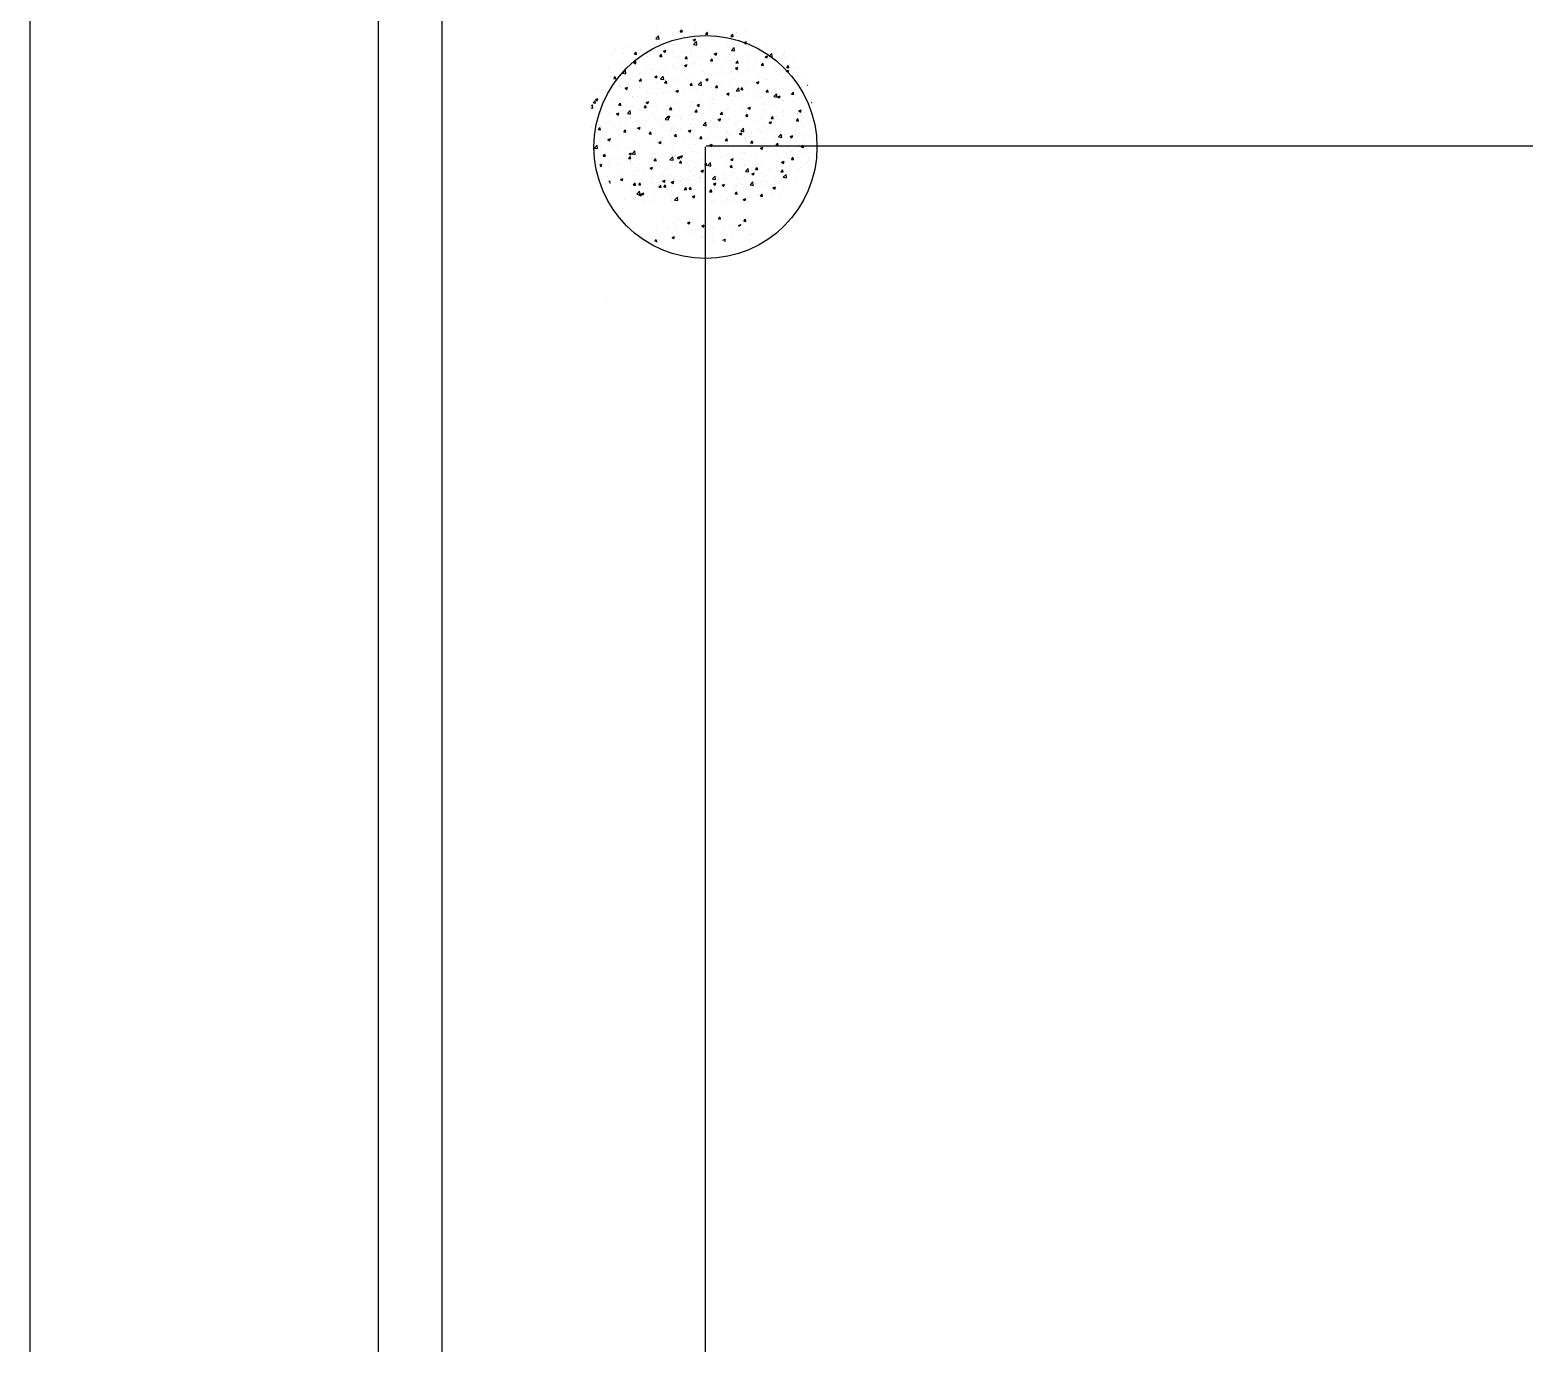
# Model space of a CAD drawing. Header units: inches. Extents: x -113 to 2477, y -497 to 443.
# Drawn here: x 379.6 to 486.9, y -402.7 to -308.5 of the extents above; entities that cross this region are included whole.
import ezdxf

# ---------------------------------------------------------------- set-up
doc = ezdxf.new("R2010")
doc.units = ezdxf.units.IN
doc.header["$MEASUREMENT"] = 0

msp = doc.modelspace()

# ---------------------------------------------------------------- linework, layer by layer
at = {"color": 0}
for p, q in [((379.639, -199.969), (379.639, -496.969)), ((404.639, -204.969), (404.639, -491.969)), ((409.23, -446.982), (409.23, -296.997)), ((424.628, -308.539), (424.628, -308.539)), ((424.862, -308.696), (424.862, -308.696)), ((424.897, -308.753), (424.897, -308.753)), ((426.087, -308.743), (426.087, -308.743)), ((426.253, -308.811), (426.253, -308.811)), ((426.309, -308.671), (426.46, -308.684)), ((426.314, -308.671), (426.437, -308.525)), ((426.462, -308.699), (426.433, -308.54)), ((427.392, -308.564), (427.392, -308.564)), ((428.136, -308.83), (428.258, -308.684)), ((428.284, -308.858), (428.255, -308.699)), ((430.276, -308.822), (430.276, -308.822)), ((430.364, -308.698), (430.364, -308.698)), ((431, -308.614), (431, -308.614)), ((422.356, -309.752), (422.356, -309.752)), ((424.351, -309.839), (424.351, -309.839)), ((424.561, -309.152), (424.759, -308.945)), ((424.563, -309.157), (424.789, -309.192)), ((424.596, -309.457), (424.596, -309.457)), ((424.737, -309.779), (424.737, -309.779)), ((424.788, -309.188), (424.759, -308.947)), ((424.768, -308.934), (424.768, -308.934)), ((425.558, -309.33), (425.558, -309.33)), ((425.833, -309.585), (425.833, -309.585)), ((426.057, -309.589), (426.057, -309.589)), ((427.162, -309.119), (427.162, -309.119)), ((427.239, -309.227), (427.366, -309.312)), ((427.241, -309.226), (427.419, -309.158)), ((427.272, -309.572), (427.47, -309.366)), ((427.273, -309.577), (427.499, -309.612)), ((427.314, -309.331), (427.314, -309.331)), ((427.361, -309.41), (427.361, -309.41)), ((427.366, -309.311), (427.418, -309.157)), ((427.498, -309.608), (427.47, -309.367)), ((427.609, -308.868), (427.609, -308.868)), ((427.798, -309.036), (427.798, -309.036)), ((428.13, -308.83), (428.282, -308.843)), ((428.644, -309.247), (428.644, -309.247)), ((428.76, -308.909), (428.76, -308.909)), ((428.795, -309.076), (428.795, -309.076)), ((428.965, -308.925), (428.965, -308.925)), ((429.695, -309.7), (429.695, -309.7)), ((429.952, -308.989), (430.104, -309.003)), ((429.958, -308.989), (430.08, -308.843)), ((429.963, -309.057), (429.963, -309.057)), ((429.983, -309.992), (430.181, -309.786)), ((430.106, -309.018), (430.076, -308.858)), ((430.209, -310.029), (430.181, -309.787)), ((430.321, -308.983), (430.321, -308.983)), ((430.331, -309.616), (430.331, -309.616)), ((430.89, -309.43), (431.016, -309.515)), ((430.892, -309.43), (431.07, -309.362)), ((431.016, -309.514), (431.068, -309.361)), ((431.236, -309.724), (431.236, -309.724)), ((431.267, -308.878), (431.267, -308.878)), ((431.293, -309.489), (431.293, -309.489)), ((432.519, -309.561), (432.519, -309.561)), ((433.134, -309.829), (433.134, -309.829)), ((421.389, -310.348), (421.389, -310.348)), ((421.691, -309.937), (421.691, -309.937)), ((422.119, -310.966), (422.119, -310.966)), ((422.15, -310.121), (422.15, -310.121)), ((422.226, -310.278), (422.226, -310.278)), ((422.87, -310.093), (422.87, -310.093)), ((422.971, -310.865), (423.097, -310.95)), ((422.973, -310.865), (423.151, -310.797)), ((423.017, -310.262), (423.169, -310.276)), ((423.023, -310.262), (423.145, -310.116)), ((423.047, -309.994), (423.047, -309.994)), ((423.098, -310.949), (423.149, -310.796)), ((423.171, -310.291), (423.141, -310.131)), ((423.291, -310.543), (423.291, -310.543)), ((423.423, -310.787), (423.423, -310.787)), ((423.454, -309.942), (423.454, -309.942)), ((423.582, -310.335), (423.582, -310.335)), ((423.927, -310.459), (423.927, -310.459)), ((424.402, -310.051), (424.402, -310.051)), ((424.706, -310.625), (424.706, -310.625)), ((424.839, -310.422), (424.991, -310.435)), ((424.845, -310.422), (424.967, -310.276)), ((424.889, -310.332), (424.889, -310.332)), ((424.938, -310.392), (424.938, -310.392)), ((424.993, -310.45), (424.963, -310.291)), ((425.105, -310.046), (425.232, -310.131)), ((425.107, -310.046), (425.285, -309.977)), ((425.232, -310.13), (425.283, -309.977)), ((425.758, -310.109), (425.758, -310.109)), ((426.026, -310.434), (426.026, -310.434)), ((426.294, -310.45), (426.294, -310.45)), ((426.493, -310.121), (426.493, -310.121)), ((426.661, -310.581), (426.813, -310.594)), ((426.667, -310.581), (426.789, -310.435)), ((426.814, -310.609), (426.785, -310.45)), ((427.114, -310.166), (427.114, -310.166)), ((427.129, -310.037), (427.129, -310.037)), ((427.209, -310.846), (427.209, -310.846)), ((427.33, -310.256), (427.33, -310.256)), ((427.423, -310.912), (427.423, -310.912)), ((427.65, -310.507), (427.65, -310.507)), ((428.091, -309.911), (428.091, -309.911)), ((428.47, -310.223), (428.47, -310.223)), ((428.483, -310.741), (428.635, -310.754)), ((428.488, -310.74), (428.611, -310.595)), ((428.582, -310.939), (428.582, -310.939)), ((428.636, -310.769), (428.607, -310.61)), ((428.613, -310.093), (428.613, -310.093)), ((428.69, -310.592), (428.69, -310.592)), ((428.756, -310.249), (428.882, -310.335)), ((428.757, -310.249), (428.935, -310.181)), ((428.882, -310.334), (428.934, -310.18)), ((429.006, -310.564), (429.006, -310.564)), ((429.027, -310.701), (429.027, -310.701)), ((429.663, -310.618), (429.663, -310.618)), ((429.826, -310.28), (429.826, -310.28)), ((429.901, -310.748), (429.901, -310.748)), ((429.932, -309.903), (429.932, -309.903)), ((429.984, -309.998), (430.21, -310.033)), ((430.172, -310.338), (430.172, -310.338)), ((430.305, -310.9), (430.457, -310.913)), ((430.31, -310.9), (430.433, -310.754)), ((430.362, -310.622), (430.362, -310.622)), ((430.458, -310.928), (430.429, -310.769)), ((430.625, -310.491), (430.625, -310.491)), ((430.78, -310.895), (430.78, -310.895)), ((431.182, -310.338), (431.182, -310.338)), ((431.205, -310.569), (431.205, -310.569)), ((431.653, -310.083), (431.653, -310.083)), ((431.718, -310.679), (431.718, -310.679)), ((432.132, -311.059), (432.255, -310.913)), ((432.229, -310.28), (432.229, -310.28)), ((432.28, -311.088), (432.251, -310.928)), ((432.261, -310.641), (432.261, -310.641)), ((432.406, -310.453), (432.532, -310.538)), ((432.408, -310.452), (432.586, -310.384)), ((432.488, -310.407), (432.488, -310.407)), ((432.533, -310.537), (432.584, -310.384)), ((432.538, -310.395), (432.538, -310.395)), ((432.694, -310.413), (432.891, -310.207)), ((432.695, -310.418), (432.921, -310.453)), ((432.865, -310.196), (432.865, -310.196)), ((432.92, -310.449), (432.892, -310.208)), ((433.073, -310.736), (433.073, -310.736)), ((433.743, -310.387), (433.743, -310.387)), ((433.807, -310.216), (433.807, -310.216)), ((433.827, -310.069), (433.827, -310.069)), ((433.894, -310.452), (433.894, -310.452)), ((434.429, -310.794), (434.429, -310.794)), ((421.185, -311.228), (421.185, -311.228)), ((421.284, -311.863), (421.284, -311.863)), ((421.548, -312.014), (421.7, -312.027)), ((421.553, -312.013), (421.676, -311.868)), ((421.701, -312.042), (421.672, -311.882)), ((422.088, -311.812), (422.088, -311.812)), ((422.187, -311.626), (422.385, -311.42)), ((422.189, -311.631), (422.414, -311.666)), ((422.413, -311.662), (422.385, -311.421)), ((422.541, -311.285), (422.541, -311.285)), ((422.623, -311.544), (422.623, -311.544)), ((422.765, -311.609), (422.765, -311.609)), ((423.259, -311.461), (423.259, -311.461)), ((423.375, -312.173), (423.498, -312.027)), ((423.393, -311.633), (423.393, -311.633)), ((423.523, -312.201), (423.494, -312.042)), ((423.897, -311.342), (423.897, -311.342)), ((424.221, -311.334), (424.221, -311.334)), ((424.246, -311.355), (424.246, -311.355)), ((424.487, -311.888), (424.614, -311.973)), ((424.489, -311.888), (424.667, -311.819)), ((424.614, -311.972), (424.665, -311.819)), ((424.676, -311.47), (424.676, -311.47)), ((424.855, -311.912), (424.855, -311.912)), ((424.898, -312.046), (425.096, -311.84)), ((425.124, -312.082), (425.096, -311.841)), ((425.253, -311.4), (425.253, -311.4)), ((425.728, -311.1), (425.728, -311.1)), ((425.793, -312.041), (425.793, -312.041)), ((425.825, -311.123), (425.825, -311.123)), ((425.995, -311.28), (425.995, -311.28)), ((426.336, -311.658), (426.336, -311.658)), ((426.461, -311.039), (426.461, -311.039)), ((426.609, -311.457), (426.609, -311.457)), ((426.621, -311.069), (426.748, -311.154)), ((426.623, -311.068), (426.801, -311)), ((426.748, -311.153), (426.8, -310.999)), ((426.755, -311.914), (426.755, -311.914)), ((427.268, -311.947), (427.268, -311.947)), ((427.299, -311.101), (427.299, -311.101)), ((427.818, -311.404), (427.818, -311.404)), ((427.965, -311.514), (427.965, -311.514)), ((428.139, -312.091), (428.317, -312.023)), ((428.264, -312.175), (428.316, -312.022)), ((428.359, -311.703), (428.359, -311.703)), ((428.551, -311.784), (428.551, -311.784)), ((428.995, -311.619), (428.995, -311.619)), ((429.299, -311.149), (429.299, -311.149)), ((429.321, -311.572), (429.321, -311.572)), ((429.87, -311.594), (429.87, -311.594)), ((429.957, -311.493), (429.957, -311.493)), ((430.269, -312.038), (430.269, -312.038)), ((430.272, -311.272), (430.398, -311.357)), ((430.274, -311.272), (430.451, -311.203)), ((430.398, -311.356), (430.45, -311.203)), ((430.677, -311.629), (430.677, -311.629)), ((431.174, -311.415), (431.174, -311.415)), ((431.561, -311.282), (431.561, -311.282)), ((431.75, -311.784), (431.75, -311.784)), ((432.033, -311.686), (432.033, -311.686)), ((432.127, -311.059), (432.278, -311.073)), ((432.197, -311.198), (432.197, -311.198)), ((432.457, -311.252), (432.457, -311.252)), ((433.159, -311.071), (433.159, -311.071)), ((433.231, -311.53), (433.231, -311.53)), ((433.389, -311.743), (433.389, -311.743)), ((433.746, -311.907), (433.746, -311.907)), ((433.777, -311.062), (433.777, -311.062)), ((433.922, -311.475), (434.048, -311.561)), ((433.924, -311.475), (434.102, -311.407)), ((433.948, -311.219), (434.1, -311.232)), ((433.954, -311.219), (434.076, -311.073)), ((434.049, -311.56), (434.1, -311.406)), ((434.102, -311.247), (434.072, -311.088)), ((434.095, -311.862), (434.095, -311.862)), ((434.713, -311.276), (434.713, -311.276)), ((434.731, -311.778), (434.731, -311.778)), ((434.744, -311.801), (434.744, -311.801)), ((435.05, -311.728), (435.05, -311.728)), ((420.351, -312.757), (420.351, -312.757)), ((420.738, -312.848), (420.738, -312.848)), ((421.226, -312.867), (421.226, -312.867)), ((421.892, -312.421), (421.892, -312.421)), ((421.955, -312.546), (421.955, -312.546)), ((422.047, -312.583), (422.047, -312.583)), ((422.058, -312.657), (422.058, -312.657)), ((422.353, -312.707), (422.479, -312.792)), ((422.355, -312.707), (422.533, -312.638)), ((422.48, -312.791), (422.531, -312.638)), ((422.582, -312.924), (422.582, -312.924)), ((422.591, -312.462), (422.591, -312.462)), ((423.362, -312.479), (423.362, -312.479)), ((423.37, -312.173), (423.522, -312.186)), ((423.374, -312.167), (423.374, -312.167)), ((423.403, -312.64), (423.403, -312.64)), ((423.553, -312.336), (423.553, -312.336)), ((423.938, -312.982), (423.938, -312.982)), ((424.344, -313.055), (424.344, -313.055)), ((424.645, -312.316), (424.645, -312.316)), ((424.758, -312.698), (424.758, -312.698)), ((424.899, -312.052), (425.125, -312.087)), ((425.125, -313.043), (425.125, -313.043)), ((425.157, -312.125), (425.157, -312.125)), ((425.192, -312.332), (425.343, -312.346)), ((425.197, -312.332), (425.32, -312.186)), ((425.294, -313.039), (425.294, -313.039)), ((425.345, -312.361), (425.316, -312.201)), ((425.825, -312.801), (425.825, -312.801)), ((425.933, -312.971), (425.933, -312.971)), ((425.964, -312.126), (425.964, -312.126)), ((426.003, -312.911), (426.13, -312.996)), ((426.005, -312.91), (426.183, -312.842)), ((426.087, -312.916), (426.087, -312.916)), ((426.114, -312.755), (426.114, -312.755)), ((426.13, -312.995), (426.182, -312.841)), ((426.65, -313.096), (426.65, -313.096)), ((427.013, -312.492), (427.165, -312.505)), ((427.019, -312.492), (427.141, -312.346)), ((427.167, -312.52), (427.138, -312.361)), ((427.237, -312.792), (427.237, -312.792)), ((427.306, -312.547), (427.306, -312.547)), ((427.47, -312.812), (427.47, -312.812)), ((427.609, -312.467), (427.807, -312.261)), ((427.61, -312.472), (427.836, -312.507)), ((427.691, -312.705), (427.691, -312.705)), ((427.835, -312.503), (427.807, -312.262)), ((428.138, -312.091), (428.264, -312.176)), ((428.327, -312.621), (428.327, -312.621)), ((428.52, -312.63), (428.52, -312.63)), ((428.788, -312.293), (428.788, -312.293)), ((428.826, -312.87), (428.826, -312.87)), ((428.835, -312.651), (428.987, -312.664)), ((428.841, -312.651), (428.963, -312.505)), ((428.989, -312.679), (428.959, -312.52)), ((429.289, -312.495), (429.289, -312.495)), ((429.654, -313.114), (429.78, -313.199)), ((429.656, -313.114), (429.833, -313.045)), ((429.78, -313.198), (429.832, -313.045)), ((429.839, -312.439), (429.839, -312.439)), ((430.182, -312.927), (430.182, -312.927)), ((430.319, -312.887), (430.517, -312.681)), ((430.321, -312.892), (430.547, -312.927)), ((430.546, -312.923), (430.518, -312.682)), ((430.657, -312.811), (430.809, -312.824)), ((430.663, -312.81), (430.785, -312.665)), ((430.811, -312.839), (430.781, -312.68)), ((430.893, -312.283), (430.893, -312.283)), ((431.113, -313.106), (431.113, -313.106)), ((431.144, -312.26), (431.144, -312.26)), ((431.529, -312.2), (431.529, -312.2)), ((431.538, -312.984), (431.538, -312.984)), ((431.788, -312.295), (431.914, -312.38)), ((431.79, -312.294), (431.968, -312.226)), ((431.822, -313.075), (431.822, -313.075)), ((431.915, -312.379), (431.966, -312.225)), ((432.396, -312.943), (432.396, -312.943)), ((432.426, -312.098), (432.426, -312.098)), ((432.479, -312.97), (432.631, -312.983)), ((432.485, -312.97), (432.607, -312.824)), ((432.491, -312.073), (432.491, -312.073)), ((432.632, -312.998), (432.603, -312.839)), ((432.894, -313.041), (432.894, -313.041)), ((433.03, -313.308), (433.228, -313.101)), ((433.127, -313.045), (433.127, -313.045)), ((433.257, -313.344), (433.229, -313.103)), ((433.427, -312.864), (433.427, -312.864)), ((433.715, -312.753), (433.715, -312.753)), ((434.062, -312.78), (434.062, -312.78)), ((434.25, -313.099), (434.25, -313.099)), ((434.306, -313.129), (434.429, -312.983)), ((434.454, -313.158), (434.425, -312.998)), ((434.608, -312.791), (434.608, -312.791)), ((435.019, -312.574), (435.019, -312.574)), ((435.024, -312.653), (435.024, -312.653)), ((435.438, -312.498), (435.469, -312.519)), ((435.44, -312.498), (435.46, -312.49)), ((419.895, -314.118), (420.04, -314.14)), ((419.908, -314.001), (420.011, -313.894)), ((420.039, -314.136), (420.011, -313.895)), ((420.079, -313.765), (420.23, -313.778)), ((420.084, -313.765), (420.207, -313.619)), ((420.185, -313.817), (420.185, -313.817)), ((420.232, -313.793), (420.203, -313.634)), ((420.219, -313.526), (420.345, -313.612)), ((420.221, -313.526), (420.399, -313.458)), ((420.346, -313.611), (420.397, -313.457)), ((420.707, -313.693), (420.707, -313.693)), ((421.287, -313.548), (421.287, -313.548)), ((421.381, -313.564), (421.381, -313.564)), ((421.541, -313.874), (421.541, -313.874)), ((421.9, -313.924), (422.052, -313.937)), ((421.906, -313.924), (422.028, -313.778)), ((421.923, -313.464), (421.923, -313.464)), ((422.054, -313.952), (422.024, -313.793)), ((422.027, -313.503), (422.027, -313.503)), ((422.862, -313.31), (422.862, -313.31)), ((422.885, -313.338), (422.885, -313.338)), ((422.897, -313.931), (422.897, -313.931)), ((423.3, -314.17), (423.3, -314.17)), ((423.331, -313.324), (423.331, -313.324)), ((423.722, -314.084), (423.874, -314.097)), ((423.728, -314.083), (423.85, -313.938)), ((423.821, -314.128), (423.821, -314.128)), ((423.876, -314.112), (423.846, -313.952)), ((423.869, -313.73), (423.996, -313.815)), ((423.871, -313.729), (424.049, -313.661)), ((423.996, -313.814), (424.047, -313.66)), ((424.253, -313.989), (424.253, -313.989)), ((424.457, -314.045), (424.457, -314.045)), ((424.489, -313.126), (424.489, -313.126)), ((424.583, -314.007), (424.583, -314.007)), ((424.614, -313.162), (424.614, -313.162)), ((425.419, -313.918), (425.419, -313.918)), ((425.55, -314.243), (425.672, -314.097)), ((425.609, -314.046), (425.609, -314.046)), ((425.697, -314.271), (425.668, -314.112)), ((425.902, -313.817), (425.902, -313.817)), ((426.965, -314.103), (426.965, -314.103)), ((427.023, -313.707), (427.023, -313.707)), ((427.201, -314.062), (427.201, -314.062)), ((427.206, -313.638), (427.206, -313.638)), ((427.52, -313.933), (427.646, -314.018)), ((427.521, -313.933), (427.699, -313.865)), ((427.646, -314.017), (427.698, -313.864)), ((427.659, -313.623), (427.659, -313.623)), ((428.006, -313.153), (428.006, -313.153)), ((428.321, -314.161), (428.321, -314.161)), ((428.489, -313.475), (428.489, -313.475)), ((428.621, -313.496), (428.621, -313.496)), ((428.683, -313.808), (428.683, -313.808)), ((429.362, -313.211), (429.362, -313.211)), ((429.778, -314.13), (429.778, -314.13)), ((429.808, -313.285), (429.808, -313.285)), ((430.164, -313.554), (430.164, -313.554)), ((430.225, -313.285), (430.225, -313.285)), ((430.718, -313.268), (430.718, -313.268)), ((430.773, -314.112), (430.773, -314.112)), ((430.861, -313.201), (430.861, -313.201)), ((431.082, -313.951), (431.082, -313.951)), ((431.154, -314.077), (431.154, -314.077)), ((431.17, -314.137), (431.296, -314.222)), ((431.172, -314.136), (431.35, -314.068)), ((431.297, -314.221), (431.348, -314.067)), ((431.645, -313.3), (431.645, -313.3)), ((432.074, -313.325), (432.074, -313.325)), ((432.254, -313.857), (432.254, -313.857)), ((432.365, -313.789), (432.365, -313.789)), ((432.758, -313.865), (432.758, -313.865)), ((433.032, -313.313), (433.258, -313.348)), ((433.304, -313.317), (433.43, -313.403)), ((433.306, -313.317), (433.484, -313.249)), ((433.394, -313.782), (433.394, -313.782)), ((433.429, -313.383), (433.429, -313.383)), ((433.431, -313.402), (433.482, -313.248)), ((433.684, -313.598), (433.684, -313.598)), ((433.735, -313.603), (433.735, -313.603)), ((434.301, -313.129), (434.453, -313.143)), ((434.356, -313.655), (434.356, -313.655)), ((434.785, -313.44), (434.785, -313.44)), ((434.988, -313.42), (434.988, -313.42)), ((435.217, -313.349), (435.217, -313.349)), ((435.606, -313.156), (435.606, -313.156)), ((435.741, -313.728), (435.753, -313.715)), ((435.743, -313.733), (435.756, -313.735)), ((420.619, -314.55), (420.619, -314.55)), ((420.677, -314.539), (420.677, -314.539)), ((421.047, -315.172), (421.047, -315.172)), ((421.255, -314.466), (421.255, -314.466)), ((421.276, -315.079), (421.276, -315.079)), ((421.735, -314.549), (421.861, -314.634)), ((421.737, -314.549), (421.915, -314.48)), ((421.862, -314.633), (421.913, -314.48)), ((421.965, -315.194), (421.965, -315.194)), ((421.996, -314.349), (421.996, -314.349)), ((422.217, -314.339), (422.217, -314.339)), ((422.403, -315.229), (422.403, -315.229)), ((422.524, -314.521), (422.722, -314.314)), ((422.525, -314.526), (422.751, -314.561)), ((422.75, -314.557), (422.722, -314.316)), ((422.758, -314.825), (422.758, -314.825)), ((423.152, -315.13), (423.152, -315.13)), ((423.269, -315.015), (423.269, -315.015)), ((423.788, -315.046), (423.788, -315.046)), ((424.239, -314.571), (424.239, -314.571)), ((424.552, -314.853), (424.552, -314.853)), ((424.75, -314.92), (424.75, -314.92)), ((424.847, -315.129), (424.847, -315.129)), ((425.235, -314.941), (425.432, -314.735)), ((425.236, -314.946), (425.462, -314.981)), ((425.385, -314.752), (425.512, -314.838)), ((425.387, -314.752), (425.565, -314.684)), ((425.461, -314.977), (425.433, -314.736)), ((425.512, -314.837), (425.564, -314.683)), ((425.544, -314.243), (425.696, -314.256)), ((425.72, -314.317), (425.72, -314.317)), ((425.871, -314.662), (425.871, -314.662)), ((426.329, -314.874), (426.329, -314.874)), ((426.354, -314.709), (426.354, -314.709)), ((426.99, -314.625), (426.99, -314.625)), ((427.175, -314.483), (427.175, -314.483)), ((427.366, -314.402), (427.518, -314.416)), ((427.371, -314.402), (427.494, -314.256)), ((427.519, -314.43), (427.49, -314.271)), ((427.81, -314.62), (427.81, -314.62)), ((427.945, -315.361), (428.143, -315.155)), ((427.952, -314.498), (427.952, -314.498)), ((428.172, -315.398), (428.144, -315.156)), ((428.427, -315.166), (428.427, -315.166)), ((428.458, -314.321), (428.458, -314.321)), ((429.036, -314.956), (429.162, -315.041)), ((429.038, -314.955), (429.215, -314.887)), ((429.162, -315.04), (429.214, -314.887)), ((429.188, -314.562), (429.34, -314.575)), ((429.193, -314.562), (429.316, -314.416)), ((429.291, -314.366), (429.291, -314.366)), ((429.341, -314.59), (429.312, -314.431)), ((429.524, -315.205), (429.524, -315.205)), ((429.556, -314.287), (429.556, -314.287)), ((429.677, -314.218), (429.677, -314.218)), ((429.747, -314.976), (429.747, -314.976)), ((430.192, -314.203), (430.192, -314.203)), ((430.261, -315.255), (430.261, -315.255)), ((430.486, -315.078), (430.486, -315.078)), ((431.01, -314.721), (431.161, -314.734)), ((431.015, -314.721), (431.138, -314.575)), ((431.033, -314.275), (431.033, -314.275)), ((431.051, -314.797), (431.051, -314.797)), ((431.163, -314.749), (431.134, -314.59)), ((431.743, -315), (431.743, -315)), ((432.09, -314.867), (432.09, -314.867)), ((432.334, -314.634), (432.334, -314.634)), ((432.389, -314.332), (432.389, -314.332)), ((432.686, -315.159), (432.812, -315.244)), ((432.688, -315.159), (432.866, -315.091)), ((432.726, -314.784), (432.726, -314.784)), ((432.813, -315.243), (432.864, -315.09)), ((432.831, -314.88), (432.983, -314.894)), ((432.837, -314.88), (432.959, -314.734)), ((432.985, -314.909), (432.955, -314.749)), ((433.224, -314.746), (433.224, -314.746)), ((433.653, -314.444), (433.653, -314.444)), ((433.688, -314.657), (433.688, -314.657)), ((433.744, -314.39), (433.744, -314.39)), ((434.653, -315.04), (434.805, -315.053)), ((434.659, -315.04), (434.781, -314.894)), ((434.705, -314.492), (434.705, -314.492)), ((434.807, -315.068), (434.777, -314.909)), ((434.82, -314.34), (434.947, -314.425)), ((434.822, -314.34), (435, -314.271)), ((434.926, -315.111), (434.926, -315.111)), ((434.947, -314.424), (434.998, -314.271)), ((434.957, -314.265), (434.957, -314.265)), ((435.1, -314.447), (435.1, -314.447)), ((435.292, -314.446), (435.292, -314.446)), ((419.951, -315.552), (419.951, -315.552)), ((420.226, -315.456), (420.226, -315.456)), ((420.404, -315.891), (420.404, -315.891)), ((420.431, -315.675), (420.583, -315.689)), ((420.437, -315.675), (420.559, -315.529)), ((420.584, -315.703), (420.555, -315.544)), ((420.586, -315.468), (420.586, -315.468)), ((420.615, -316.23), (420.615, -316.23)), ((420.646, -315.384), (420.646, -315.384)), ((421.119, -316.391), (421.297, -316.322)), ((421.244, -316.475), (421.295, -316.322)), ((421.548, -315.341), (421.548, -315.341)), ((421.582, -315.513), (421.582, -315.513)), ((421.885, -315.637), (421.885, -315.637)), ((421.934, -316.04), (421.934, -316.04)), ((422.253, -315.835), (422.405, -315.848)), ((422.258, -315.835), (422.381, -315.689)), ((422.406, -315.863), (422.377, -315.704)), ((422.484, -316.132), (422.484, -316.132)), ((422.938, -315.571), (422.938, -315.571)), ((423.12, -316.048), (423.12, -316.048)), ((423.238, -315.861), (423.238, -315.861)), ((423.251, -315.572), (423.378, -315.657)), ((423.253, -315.571), (423.431, -315.503)), ((423.366, -315.383), (423.366, -315.383)), ((423.378, -315.656), (423.429, -315.502)), ((423.758, -315.287), (423.758, -315.287)), ((424.075, -315.994), (424.226, -316.007)), ((424.08, -315.994), (424.203, -315.848)), ((424.082, -315.922), (424.082, -315.922)), ((424.228, -316.022), (424.199, -315.863)), ((424.294, -315.628), (424.294, -315.628)), ((424.336, -316.272), (424.336, -316.272)), ((424.521, -315.698), (424.521, -315.698)), ((425.114, -315.344), (425.114, -315.344)), ((425.65, -315.685), (425.65, -315.685)), ((425.686, -315.71), (425.686, -315.71)), ((425.818, -316.018), (425.818, -316.018)), ((425.84, -315.508), (425.84, -315.508)), ((425.896, -316.154), (426.048, -316.167)), ((425.902, -316.153), (426.024, -316.007)), ((426.05, -316.182), (426.021, -316.022)), ((426.322, -315.627), (426.322, -315.627)), ((426.47, -315.401), (426.47, -315.401)), ((426.902, -315.775), (427.028, -315.86)), ((426.903, -315.775), (427.081, -315.706)), ((427.006, -315.742), (427.006, -315.742)), ((427.028, -315.859), (427.08, -315.706)), ((427.114, -316.174), (427.114, -316.174)), ((427.145, -315.329), (427.145, -315.329)), ((427.284, -315.5), (427.284, -315.5)), ((427.299, -315.763), (427.299, -315.763)), ((427.718, -316.313), (427.87, -316.326)), ((427.724, -316.313), (427.846, -316.167)), ((427.826, -315.459), (427.826, -315.459)), ((427.872, -316.341), (427.842, -316.182)), ((427.947, -315.367), (428.173, -315.402)), ((428.22, -316.291), (428.22, -316.291)), ((428.362, -315.8), (428.362, -315.8)), ((428.397, -316.012), (428.397, -316.012)), ((428.78, -315.509), (428.78, -315.509)), ((428.856, -316.207), (428.856, -316.207)), ((428.888, -315.289), (428.888, -315.289)), ((429.182, -315.516), (429.182, -315.516)), ((429.546, -316.472), (429.668, -316.326)), ((429.716, -315.821), (429.716, -315.821)), ((429.718, -315.857), (429.718, -315.857)), ((429.818, -316.08), (429.818, -316.08)), ((430.538, -315.573), (430.538, -315.573)), ((430.552, -315.978), (430.678, -316.064)), ((430.554, -315.978), (430.732, -315.91)), ((430.656, -315.782), (430.854, -315.576)), ((430.658, -315.787), (430.884, -315.822)), ((430.678, -316.063), (430.73, -315.909)), ((430.883, -315.818), (430.855, -315.577)), ((431.02, -315.643), (431.02, -315.643)), ((431.074, -315.914), (431.074, -315.914)), ((431.422, -315.869), (431.422, -315.869)), ((431.894, -315.63), (431.894, -315.63)), ((432.058, -315.785), (432.058, -315.785)), ((432.272, -316.325), (432.272, -316.325)), ((432.303, -315.48), (432.303, -315.48)), ((432.429, -315.972), (432.429, -315.972)), ((433.02, -315.659), (433.02, -315.659)), ((433.119, -316.262), (433.119, -316.262)), ((433.25, -315.688), (433.25, -315.688)), ((433.367, -316.202), (433.565, -315.996)), ((433.368, -316.208), (433.594, -316.243)), ((433.593, -316.238), (433.565, -315.997)), ((433.591, -316.135), (433.591, -316.135)), ((433.622, -315.289), (433.622, -315.289)), ((433.785, -316.029), (433.785, -316.029)), ((434.202, -316.182), (434.328, -316.267)), ((434.204, -316.182), (434.382, -316.113)), ((434.329, -316.266), (434.38, -316.113)), ((434.6, -316.007), (434.6, -316.007)), ((434.606, -315.745), (434.606, -315.745)), ((434.624, -315.447), (434.624, -315.447)), ((434.895, -315.956), (434.895, -315.956)), ((435.141, -316.086), (435.141, -316.086)), ((435.26, -315.364), (435.26, -315.364)), ((435.554, -316.239), (435.554, -316.239)), ((420.15, -316.995), (420.348, -316.789)), ((420.151, -317), (420.377, -317.035)), ((420.376, -317.031), (420.348, -316.79)), ((420.541, -316.463), (420.541, -316.463)), ((420.584, -317.076), (420.584, -317.076)), ((420.88, -316.343), (420.88, -316.343)), ((421.117, -316.391), (421.243, -316.476)), ((421.374, -316.78), (421.374, -316.78)), ((421.816, -317.134), (421.816, -317.134)), ((421.897, -316.521), (421.897, -316.521)), ((421.903, -316.885), (421.903, -316.885)), ((422.452, -317.05), (422.452, -317.05)), ((422.635, -317.413), (422.813, -317.345)), ((422.76, -317.498), (422.811, -317.344)), ((422.855, -316.526), (422.855, -316.526)), ((422.861, -317.415), (423.058, -317.209)), ((423.087, -317.451), (423.059, -317.21)), ((423.207, -316.706), (423.207, -316.706)), ((423.253, -316.578), (423.253, -316.578)), ((423.414, -316.923), (423.414, -316.923)), ((424.459, -317.389), (424.459, -317.389)), ((424.49, -316.544), (424.49, -316.544)), ((424.609, -316.635), (424.609, -316.635)), ((424.767, -316.594), (424.894, -316.679)), ((424.769, -316.594), (424.947, -316.526)), ((424.894, -316.678), (424.946, -316.525)), ((425.018, -316.712), (425.018, -316.712)), ((425.654, -316.628), (425.654, -316.628)), ((425.779, -317.199), (425.779, -317.199)), ((425.809, -316.353), (425.809, -316.353)), ((425.965, -316.692), (425.965, -316.692)), ((426.053, -317.361), (426.053, -317.361)), ((426.616, -316.502), (426.616, -316.502)), ((427.083, -317.02), (427.083, -317.02)), ((427.194, -317.279), (427.194, -317.279)), ((427.321, -316.75), (427.321, -316.75)), ((427.552, -317.292), (427.552, -317.292)), ((428.122, -430.897), (428.122, -316.927)), ((428.163, -316.854), (542.133, -316.854)), ((428.188, -317.209), (428.188, -317.209)), ((428.366, -316.857), (428.366, -316.857)), ((428.418, -316.798), (428.544, -316.883)), ((428.42, -316.797), (428.597, -316.729)), ((428.544, -316.882), (428.596, -316.728)), ((428.675, -317.025), (428.675, -317.025)), ((428.677, -316.807), (428.677, -316.807)), ((429.15, -317.082), (429.15, -317.082)), ((429.54, -316.472), (429.692, -316.486)), ((429.694, -316.5), (429.664, -316.341)), ((429.685, -316.667), (429.685, -316.667)), ((430.033, -316.864), (430.033, -316.864)), ((430.157, -316.77), (430.157, -316.77)), ((430.754, -316.871), (430.754, -316.871)), ((430.765, -317.328), (430.765, -317.328)), ((430.958, -317.334), (430.958, -317.334)), ((430.989, -316.488), (430.989, -316.488)), ((431.362, -316.632), (431.514, -316.645)), ((431.368, -316.632), (431.49, -316.486)), ((431.389, -316.922), (431.389, -316.922)), ((431.39, -316.787), (431.39, -316.787)), ((431.515, -316.66), (431.486, -316.501)), ((431.638, -316.516), (431.638, -316.516)), ((432.068, -317.001), (432.194, -317.086)), ((432.07, -317.001), (432.248, -316.933)), ((432.195, -317.085), (432.246, -316.932)), ((432.241, -317.171), (432.241, -317.171)), ((432.246, -317.074), (432.246, -317.074)), ((432.352, -316.66), (432.352, -316.66)), ((432.745, -316.979), (432.745, -316.979)), ((433.184, -316.791), (433.336, -316.804)), ((433.189, -316.791), (433.312, -316.645)), ((433.337, -316.819), (433.308, -316.66)), ((433.56, -316.981), (433.56, -316.981)), ((433.728, -316.819), (433.728, -316.819)), ((433.923, -317.367), (433.923, -317.367)), ((433.956, -316.449), (433.956, -316.449)), ((434.1, -317.036), (434.1, -317.036)), ((434.27, -317.233), (434.27, -317.233)), ((434.473, -317.152), (434.473, -317.152)), ((434.592, -316.366), (434.592, -316.366)), ((434.865, -316.802), (434.865, -316.802)), ((434.885, -317.241), (434.885, -317.241)), ((435.006, -316.95), (435.158, -316.964)), ((435.011, -316.95), (435.134, -316.804)), ((435.062, -317.381), (435.062, -317.381)), ((435.159, -316.979), (435.13, -316.819)), ((435.209, -316.565), (435.209, -316.565)), ((435.456, -317.093), (435.456, -317.093)), ((420.543, -318.216), (420.679, -318.164)), ((420.553, -317.921), (420.553, -317.921)), ((420.574, -318.283), (420.625, -318.318)), ((420.582, -318.102), (420.582, -318.102)), ((420.626, -318.317), (420.677, -318.163)), ((420.783, -317.586), (420.935, -317.599)), ((420.789, -317.586), (420.911, -317.44)), ((420.937, -317.614), (420.907, -317.455)), ((421.148, -318.135), (421.148, -318.135)), ((421.269, -318.296), (421.269, -318.296)), ((421.403, -317.818), (421.403, -317.818)), ((421.784, -318.052), (421.784, -318.052)), ((421.872, -317.731), (421.872, -317.731)), ((421.938, -318.16), (421.938, -318.16)), ((422.605, -317.745), (422.757, -317.759)), ((422.611, -317.745), (422.733, -317.599)), ((422.633, -317.413), (422.76, -317.499)), ((422.759, -317.773), (422.729, -317.614)), ((422.746, -317.925), (422.746, -317.925)), ((422.75, -318.042), (422.75, -318.042)), ((422.759, -317.876), (422.759, -317.876)), ((422.862, -317.421), (423.088, -317.456)), ((423.146, -318.397), (423.146, -318.397)), ((423.176, -317.552), (423.176, -317.552)), ((423.294, -318.217), (423.294, -318.217)), ((424.114, -317.933), (424.114, -317.933)), ((424.149, -318.436), (424.276, -318.521)), ((424.151, -318.436), (424.329, -318.368)), ((424.231, -317.787), (424.231, -317.787)), ((424.276, -318.52), (424.327, -318.367)), ((424.35, -317.714), (424.35, -317.714)), ((424.427, -317.905), (424.579, -317.918)), ((424.428, -318.235), (424.428, -318.235)), ((424.433, -317.905), (424.555, -317.759)), ((424.58, -317.933), (424.551, -317.774)), ((424.65, -318.274), (424.65, -318.274)), ((424.84, -318.345), (424.84, -318.345)), ((424.986, -317.63), (424.986, -317.63)), ((425.47, -317.99), (425.47, -317.99)), ((425.536, -317.415), (425.536, -317.415)), ((425.571, -317.836), (425.769, -317.629)), ((425.573, -317.841), (425.799, -317.876)), ((425.713, -317.533), (425.713, -317.533)), ((425.748, -318.044), (425.748, -318.044)), ((425.798, -317.872), (425.77, -317.631)), ((425.893, -317.615), (425.893, -317.615)), ((425.948, -317.504), (425.948, -317.504)), ((425.997, -317.761), (425.997, -317.761)), ((426.006, -318.331), (426.006, -318.331)), ((426.101, -317.688), (426.227, -317.774)), ((426.103, -317.688), (426.281, -317.62)), ((426.228, -317.773), (426.279, -317.619)), ((426.249, -318.064), (426.401, -318.077)), ((426.254, -318.064), (426.377, -317.918)), ((426.284, -317.617), (426.41, -317.702)), ((426.285, -317.617), (426.463, -317.548)), ((426.321, -318.091), (426.321, -318.091)), ((426.402, -318.092), (426.373, -317.933)), ((426.41, -317.701), (426.462, -317.548)), ((426.472, -318.206), (426.472, -318.206)), ((426.826, -318.048), (426.826, -318.048)), ((426.884, -318.294), (426.884, -318.294)), ((427.052, -317.866), (427.052, -317.866)), ((427.362, -318.389), (427.362, -318.389)), ((427.52, -318.21), (427.52, -318.21)), ((427.803, -317.836), (427.803, -317.836)), ((428.071, -318.223), (428.223, -318.237)), ((428.076, -318.223), (428.199, -318.077)), ((428.182, -318.105), (428.182, -318.105)), ((428.224, -318.252), (428.195, -318.092)), ((428.282, -318.256), (428.48, -318.05)), ((428.284, -318.261), (428.51, -318.296)), ((428.335, -317.703), (428.335, -317.703)), ((428.509, -318.292), (428.481, -318.051)), ((428.482, -318.084), (428.482, -318.084)), ((428.718, -318.446), (428.718, -318.446)), ((429.284, -317.582), (429.284, -317.582)), ((429.538, -318.162), (429.538, -318.162)), ((429.623, -318.358), (429.623, -318.358)), ((429.654, -317.512), (429.654, -317.512)), ((429.893, -318.383), (430.044, -318.396)), ((429.898, -318.383), (430.021, -318.237)), ((429.934, -317.82), (430.06, -317.906)), ((429.936, -317.82), (430.114, -317.752)), ((430.046, -318.411), (430.017, -318.252)), ((430.06, -317.905), (430.112, -317.751)), ((430.086, -317.873), (430.086, -317.873)), ((430.254, -318.471), (430.254, -318.471)), ((430.722, -317.789), (430.722, -317.789)), ((430.894, -318.219), (430.894, -318.219)), ((430.927, -318.179), (430.927, -318.179)), ((430.993, -318.677), (431.191, -318.47)), ((431.219, -318.713), (431.191, -318.471)), ((431.683, -317.662), (431.683, -317.662)), ((431.72, -318.542), (431.842, -318.396)), ((431.735, -318.217), (431.735, -318.217)), ((431.868, -318.57), (431.838, -318.411)), ((432.21, -318.017), (432.21, -318.017)), ((432.25, -318.277), (432.25, -318.277)), ((432.619, -318.453), (432.619, -318.453)), ((433.217, -317.963), (433.217, -317.963)), ((433.255, -318.369), (433.255, -318.369)), ((433.288, -317.451), (433.288, -317.451)), ((433.53, -317.826), (433.53, -317.826)), ((433.584, -318.024), (433.71, -318.109)), ((433.586, -318.023), (433.764, -317.955)), ((433.606, -318.334), (433.606, -318.334)), ((433.711, -318.108), (433.762, -317.954)), ((434.189, -317.705), (434.189, -317.705)), ((434.217, -318.243), (434.217, -318.243)), ((434.286, -317.814), (434.438, -317.827)), ((434.292, -317.814), (434.414, -317.668)), ((434.439, -317.842), (434.41, -317.683)), ((434.698, -317.708), (434.698, -317.708)), ((434.834, -317.647), (434.834, -317.647)), ((434.962, -318.391), (434.962, -318.391)), ((435.409, -317.943), (435.409, -317.943)), ((435.544, -317.762), (435.544, -317.762)), ((421.116, -319.054), (421.116, -319.054)), ((421.208, -319.417), (421.264, -319.35)), ((421.289, -319.525), (421.26, -319.365)), ((421.27, -319.508), (421.288, -319.51)), ((421.81, -319.422), (421.81, -319.422)), ((421.841, -318.576), (421.841, -318.576)), ((421.877, -318.854), (421.877, -318.854)), ((422.015, -319.255), (422.142, -319.341)), ((422.017, -319.255), (422.195, -319.187)), ((422.078, -318.927), (422.078, -318.927)), ((422.142, -319.34), (422.193, -319.186)), ((422.253, -319.167), (422.253, -319.167)), ((422.963, -319.656), (423.086, -319.51)), ((423.053, -319.004), (423.053, -319.004)), ((423.111, -319.684), (423.082, -319.525)), ((423.115, -319.243), (423.115, -319.243)), ((423.325, -319.625), (423.438, -319.49)), ((423.359, -318.599), (423.359, -318.599)), ((423.463, -319.664), (423.434, -319.505)), ((423.609, -319.224), (423.609, -319.224)), ((423.682, -318.716), (423.682, -318.716)), ((424.199, -319.419), (424.199, -319.419)), ((424.224, -319.073), (424.224, -319.073)), ((424.318, -318.632), (424.318, -318.632)), ((424.329, -319.488), (424.329, -319.488)), ((424.398, -319.08), (424.398, -319.08)), ((424.611, -319.507), (424.611, -319.507)), ((424.879, -319.369), (424.879, -319.369)), ((424.965, -319.281), (424.965, -319.281)), ((425.006, -318.99), (425.006, -318.99)), ((425.047, -319.37), (425.174, -319.456)), ((425.049, -319.37), (425.227, -319.302)), ((425.174, -319.455), (425.226, -319.301)), ((425.28, -318.505), (425.28, -318.505)), ((425.515, -319.286), (425.515, -319.286)), ((425.624, -319.496), (425.624, -319.496)), ((425.665, -319.459), (425.792, -319.544)), ((425.667, -319.458), (425.845, -319.39)), ((425.717, -318.89), (425.717, -318.89)), ((425.792, -319.543), (425.844, -319.39)), ((425.81, -319.234), (425.81, -319.234)), ((426.215, -319.296), (426.215, -319.296)), ((426.314, -319.377), (426.314, -319.377)), ((426.321, -319.339), (426.321, -319.339)), ((426.362, -319.048), (426.362, -319.048)), ((426.477, -319.159), (426.477, -319.159)), ((426.851, -319.212), (426.851, -319.212)), ((426.928, -319.317), (426.928, -319.317)), ((427.021, -318.711), (427.021, -318.711)), ((427.291, -318.98), (427.291, -318.98)), ((427.677, -319.396), (427.677, -319.396)), ((427.718, -319.105), (427.718, -319.105)), ((427.795, -319.123), (427.795, -319.123)), ((427.8, -318.64), (427.926, -318.725)), ((427.802, -318.639), (427.979, -318.571)), ((427.813, -319.086), (427.813, -319.086)), ((427.926, -318.724), (427.978, -318.57)), ((428.211, -319.155), (428.211, -319.155)), ((428.273, -319.394), (428.273, -319.394)), ((428.304, -318.548), (428.304, -318.548)), ((428.619, -319.221), (428.817, -319.014)), ((428.62, -319.226), (428.846, -319.261)), ((428.7, -319.574), (428.878, -319.505)), ((428.773, -318.725), (428.773, -318.725)), ((428.845, -319.257), (428.817, -319.015)), ((428.824, -319.658), (428.876, -319.505)), ((429.033, -319.453), (429.033, -319.453)), ((429.074, -319.162), (429.074, -319.162)), ((429.417, -318.874), (429.417, -318.874)), ((429.592, -319.204), (429.592, -319.204)), ((430.053, -318.791), (430.053, -318.791)), ((430.074, -318.503), (430.074, -318.503)), ((430.389, -319.511), (430.389, -319.511)), ((430.43, -319.219), (430.43, -319.219)), ((430.615, -319.528), (430.615, -319.528)), ((430.896, -319.025), (430.896, -319.025)), ((430.994, -318.682), (431.22, -318.717)), ((431.015, -318.664), (431.015, -318.664)), ((431.251, -319.444), (431.251, -319.444)), ((431.33, -319.641), (431.528, -319.435)), ((431.43, -318.561), (431.43, -318.561)), ((431.45, -318.843), (431.576, -318.928)), ((431.452, -318.843), (431.63, -318.774)), ((431.556, -319.677), (431.528, -319.436)), ((431.577, -318.927), (431.628, -318.774)), ((431.714, -318.542), (431.866, -318.556)), ((431.728, -319.503), (431.728, -319.503)), ((431.785, -319.277), (431.785, -319.277)), ((431.951, -319.455), (431.951, -319.455)), ((432.087, -319.469), (432.087, -319.469)), ((432.179, -318.862), (432.179, -318.862)), ((432.213, -319.318), (432.213, -319.318)), ((432.587, -319.371), (432.587, -319.371)), ((432.606, -318.993), (432.606, -318.993)), ((432.785, -318.618), (432.785, -318.618)), ((433.112, -319.478), (433.112, -319.478)), ((433.468, -319.517), (433.468, -319.517)), ((433.499, -318.672), (433.499, -318.672)), ((433.536, -318.702), (433.688, -318.715)), ((433.542, -318.702), (433.664, -318.556)), ((433.549, -319.244), (433.549, -319.244)), ((433.69, -318.73), (433.66, -318.571)), ((433.704, -319.097), (433.902, -318.891)), ((433.705, -319.102), (433.931, -319.137)), ((433.93, -319.133), (433.902, -318.892)), ((434.141, -318.675), (434.141, -318.675)), ((434.593, -319.224), (434.593, -319.224)), ((434.803, -318.493), (434.803, -318.493)), ((422.847, -319.742), (422.847, -319.742)), ((422.958, -319.656), (423.109, -319.669)), ((423.013, -319.718), (423.013, -319.718)), ((423.084, -320.089), (423.084, -320.089)), ((423.114, -320.522), (423.114, -320.522)), ((423.197, -320.31), (423.395, -320.104)), ((423.199, -320.315), (423.425, -320.35)), ((423.275, -319.581), (423.275, -319.581)), ((423.345, -319.639), (423.462, -319.649)), ((423.349, -320.349), (423.475, -320.435)), ((423.351, -320.349), (423.529, -320.281)), ((423.424, -320.346), (423.396, -320.105)), ((423.475, -320.434), (423.527, -320.28)), ((423.531, -320.278), (423.658, -320.363)), ((423.531, -320.421), (423.531, -320.421)), ((423.533, -320.278), (423.711, -320.209)), ((423.649, -319.634), (423.649, -319.634)), ((423.658, -320.362), (423.709, -320.209)), ((423.943, -320.509), (423.943, -320.509)), ((423.965, -319.94), (423.965, -319.94)), ((424.305, -319.687), (424.305, -319.687)), ((424.367, -319.926), (424.367, -319.926)), ((424.47, -320.579), (424.47, -320.579)), ((424.78, -319.815), (424.931, -319.829)), ((424.785, -319.815), (424.908, -319.669)), ((424.833, -319.631), (424.833, -319.631)), ((424.933, -319.843), (424.903, -319.684)), ((425.132, -319.796), (425.284, -319.809)), ((425.138, -319.795), (425.26, -319.65)), ((425.285, -319.824), (425.256, -319.664)), ((425.321, -319.997), (425.321, -319.997)), ((425.547, -320.298), (425.547, -320.298)), ((425.655, -320.581), (425.655, -320.581)), ((425.686, -319.735), (425.686, -319.735)), ((425.908, -320.73), (426.106, -320.524)), ((426.135, -320.767), (426.106, -320.525)), ((426.183, -320.214), (426.183, -320.214)), ((426.601, -319.975), (426.753, -319.988)), ((426.607, -319.975), (426.729, -319.829)), ((426.755, -320.003), (426.725, -319.844)), ((426.954, -319.955), (427.106, -319.968)), ((426.959, -319.955), (427.082, -319.809)), ((426.959, -320.402), (426.959, -320.402)), ((426.99, -319.557), (426.99, -319.557)), ((427.107, -319.983), (427.078, -319.824)), ((427.145, -320.087), (427.145, -320.087)), ((427.182, -320.481), (427.308, -320.567)), ((427.184, -320.481), (427.361, -320.413)), ((427.186, -320.495), (427.186, -320.495)), ((427.308, -320.566), (427.36, -320.412)), ((427.413, -319.95), (427.413, -319.95)), ((428.049, -319.866), (428.049, -319.866)), ((428.18, -320), (428.18, -320)), ((428.242, -320.24), (428.242, -320.24)), ((428.423, -320.134), (428.575, -320.147)), ((428.429, -320.134), (428.551, -319.988)), ((428.577, -320.162), (428.547, -320.003)), ((428.668, -320.241), (428.668, -320.241)), ((428.698, -319.574), (428.824, -319.659)), ((428.749, -319.876), (428.749, -319.876)), ((428.765, -320.012), (428.765, -320.012)), ((429.011, -319.739), (429.011, -319.739)), ((429.316, -319.662), (429.442, -319.747)), ((429.318, -319.662), (429.496, -319.594)), ((429.385, -319.793), (429.385, -319.793)), ((429.442, -319.746), (429.494, -319.593)), ((429.5, -319.81), (429.5, -319.81)), ((429.561, -320.049), (429.561, -320.049)), ((430.149, -319.987), (430.149, -319.987)), ((430.245, -320.293), (430.397, -320.307)), ((430.246, -319.757), (430.246, -319.757)), ((430.251, -320.293), (430.373, -320.147)), ((430.347, -319.666), (430.347, -319.666)), ((430.398, -320.322), (430.369, -320.162)), ((430.758, -320.544), (430.758, -320.544)), ((430.804, -319.631), (430.804, -319.631)), ((430.834, -320.685), (431.012, -320.616)), ((430.866, -319.87), (430.866, -319.87)), ((430.959, -320.769), (431.01, -320.616)), ((431.283, -320.457), (431.283, -320.457)), ((431.331, -319.646), (431.557, -319.681)), ((431.63, -319.732), (431.63, -319.732)), ((431.745, -319.568), (431.745, -319.568)), ((431.919, -320.373), (431.919, -320.373)), ((432.067, -320.453), (432.219, -320.466)), ((432.072, -320.453), (432.195, -320.307)), ((432.118, -320.553), (432.118, -320.553)), ((432.149, -319.708), (432.149, -319.708)), ((432.22, -320.481), (432.191, -320.322)), ((432.239, -320.29), (432.239, -320.29)), ((432.881, -320.246), (432.881, -320.246)), ((432.966, -319.866), (433.092, -319.951)), ((432.968, -319.865), (433.146, -319.797)), ((433.093, -319.95), (433.144, -319.796)), ((433.1, -319.625), (433.1, -319.625)), ((433.437, -320.363), (433.437, -320.363)), ((433.72, -320.036), (433.72, -320.036)), ((422.345, -320.719), (422.345, -320.719)), ((422.981, -320.636), (422.981, -320.636)), ((423.281, -320.667), (423.281, -320.667)), ((423.65, -320.863), (423.65, -320.863)), ((424.336, -320.771), (424.336, -320.771)), ((425.705, -320.749), (425.705, -320.749)), ((425.826, -320.637), (425.826, -320.637)), ((425.91, -320.736), (426.135, -320.771)), ((427.182, -320.694), (427.182, -320.694)), ((428.081, -320.878), (428.081, -320.878)), ((428.538, -320.751), (428.538, -320.751)), ((428.717, -320.794), (428.717, -320.794)), ((429.276, -320.799), (429.276, -320.799)), ((429.531, -320.895), (429.531, -320.895)), ((429.679, -320.668), (429.679, -320.668)), ((429.894, -320.808), (429.894, -320.808)), ((430.832, -320.685), (430.958, -320.77)), ((430.835, -320.716), (430.835, -320.716)), ((431.25, -320.866), (431.25, -320.866)), ((422.923, -322.745), (422.923, -322.745)), ((425.118, -322.256), (425.118, -322.256)), ((425.296, -322.743), (425.296, -322.743)), ((425.402, -322.668), (425.402, -322.668)), ((425.865, -322.31), (425.865, -322.31)), ((425.932, -322.659), (425.932, -322.659)), ((426.074, -322.488), (426.074, -322.488)), ((426.08, -322.129), (426.08, -322.129)), ((426.758, -322.725), (426.758, -322.725)), ((426.835, -322.361), (426.962, -322.447)), ((426.837, -322.361), (427.015, -322.293)), ((426.894, -322.532), (426.894, -322.532)), ((426.948, -322.023), (426.948, -322.023)), ((426.962, -322.446), (427.013, -322.292)), ((427.169, -322.131), (427.169, -322.131)), ((427.555, -322.234), (427.555, -322.234)), ((427.857, -322.59), (427.984, -322.675)), ((427.859, -322.59), (428.037, -322.522)), ((427.984, -322.674), (428.036, -322.521)), ((428.304, -322.08), (428.304, -322.08)), ((428.498, -322.321), (428.498, -322.321)), ((428.614, -322.709), (428.614, -322.709)), ((428.698, -322.581), (428.698, -322.581)), ((428.705, -322.762), (428.705, -322.762)), ((429.047, -322.083), (429.199, -322.096)), ((429.053, -322.083), (429.175, -321.937)), ((429.201, -322.111), (429.171, -321.952)), ((429.66, -322.138), (429.66, -322.138)), ((429.74, -322.624), (429.74, -322.624)), ((430.025, -322.571), (430.025, -322.571)), ((430.218, -322.498), (430.218, -322.498)), ((430.486, -322.565), (430.561, -322.616)), ((430.487, -322.565), (430.665, -322.496)), ((430.631, -322.593), (430.664, -322.496)), ((430.854, -322.415), (430.854, -322.415)), ((430.869, -322.242), (431.021, -322.255)), ((430.875, -322.242), (430.997, -322.096)), ((431.022, -322.27), (430.993, -322.111)), ((431.016, -322.195), (431.016, -322.195)), ((423.516, -323.456), (423.516, -323.456)), ((424.254, -323.344), (424.254, -323.344)), ((424.492, -323.717), (424.615, -323.571)), ((424.582, -322.952), (424.582, -322.952)), ((424.64, -323.745), (424.611, -323.586)), ((424.799, -323.294), (424.799, -323.294)), ((425.723, -323.409), (425.85, -323.495)), ((425.725, -323.409), (425.903, -323.341)), ((425.735, -323.089), (425.735, -323.089)), ((425.85, -323.494), (425.901, -323.34)), ((425.938, -323.009), (425.938, -323.009)), ((426.118, -323.103), (426.118, -323.103)), ((426.226, -323.534), (426.226, -323.534)), ((427.016, -322.92), (427.016, -322.92)), ((427.216, -322.835), (427.216, -322.835)), ((427.294, -323.066), (427.294, -323.066)), ((427.422, -322.924), (427.422, -322.924)), ((427.652, -322.836), (427.652, -322.836)), ((427.825, -323.393), (427.825, -323.393)), ((427.83, -323.323), (427.83, -323.323)), ((428.114, -322.782), (428.114, -322.782)), ((428.421, -322.814), (428.421, -322.814)), ((428.466, -323.239), (428.466, -323.239)), ((428.65, -323.123), (428.65, -323.123)), ((428.675, -323.607), (428.675, -323.607)), ((429.306, -323.138), (429.306, -323.138)), ((429.376, -323.613), (429.553, -323.544)), ((429.428, -323.112), (429.428, -323.112)), ((429.47, -322.839), (429.47, -322.839)), ((429.5, -323.697), (429.552, -323.544)), ((429.994, -323.417), (429.994, -323.417)), ((430.006, -323.181), (430.006, -323.181)), ((430.788, -322.884), (430.788, -322.884)), ((430.826, -322.897), (430.826, -322.897)), ((431.032, -322.901), (431.032, -322.901)), ((431.298, -323.238), (431.298, -323.238)), ((431.362, -323.238), (431.362, -323.238)), ((421, -327.825), (421, -327.825))]:
    msp.add_line(p, q, dxfattribs=at)
msp.add_circle((428.122, -316.927), 8, dxfattribs=at)
msp.add_circle((428.122, -316.927), 8, dxfattribs=at)

doc.saveas('drawing.dxf')
